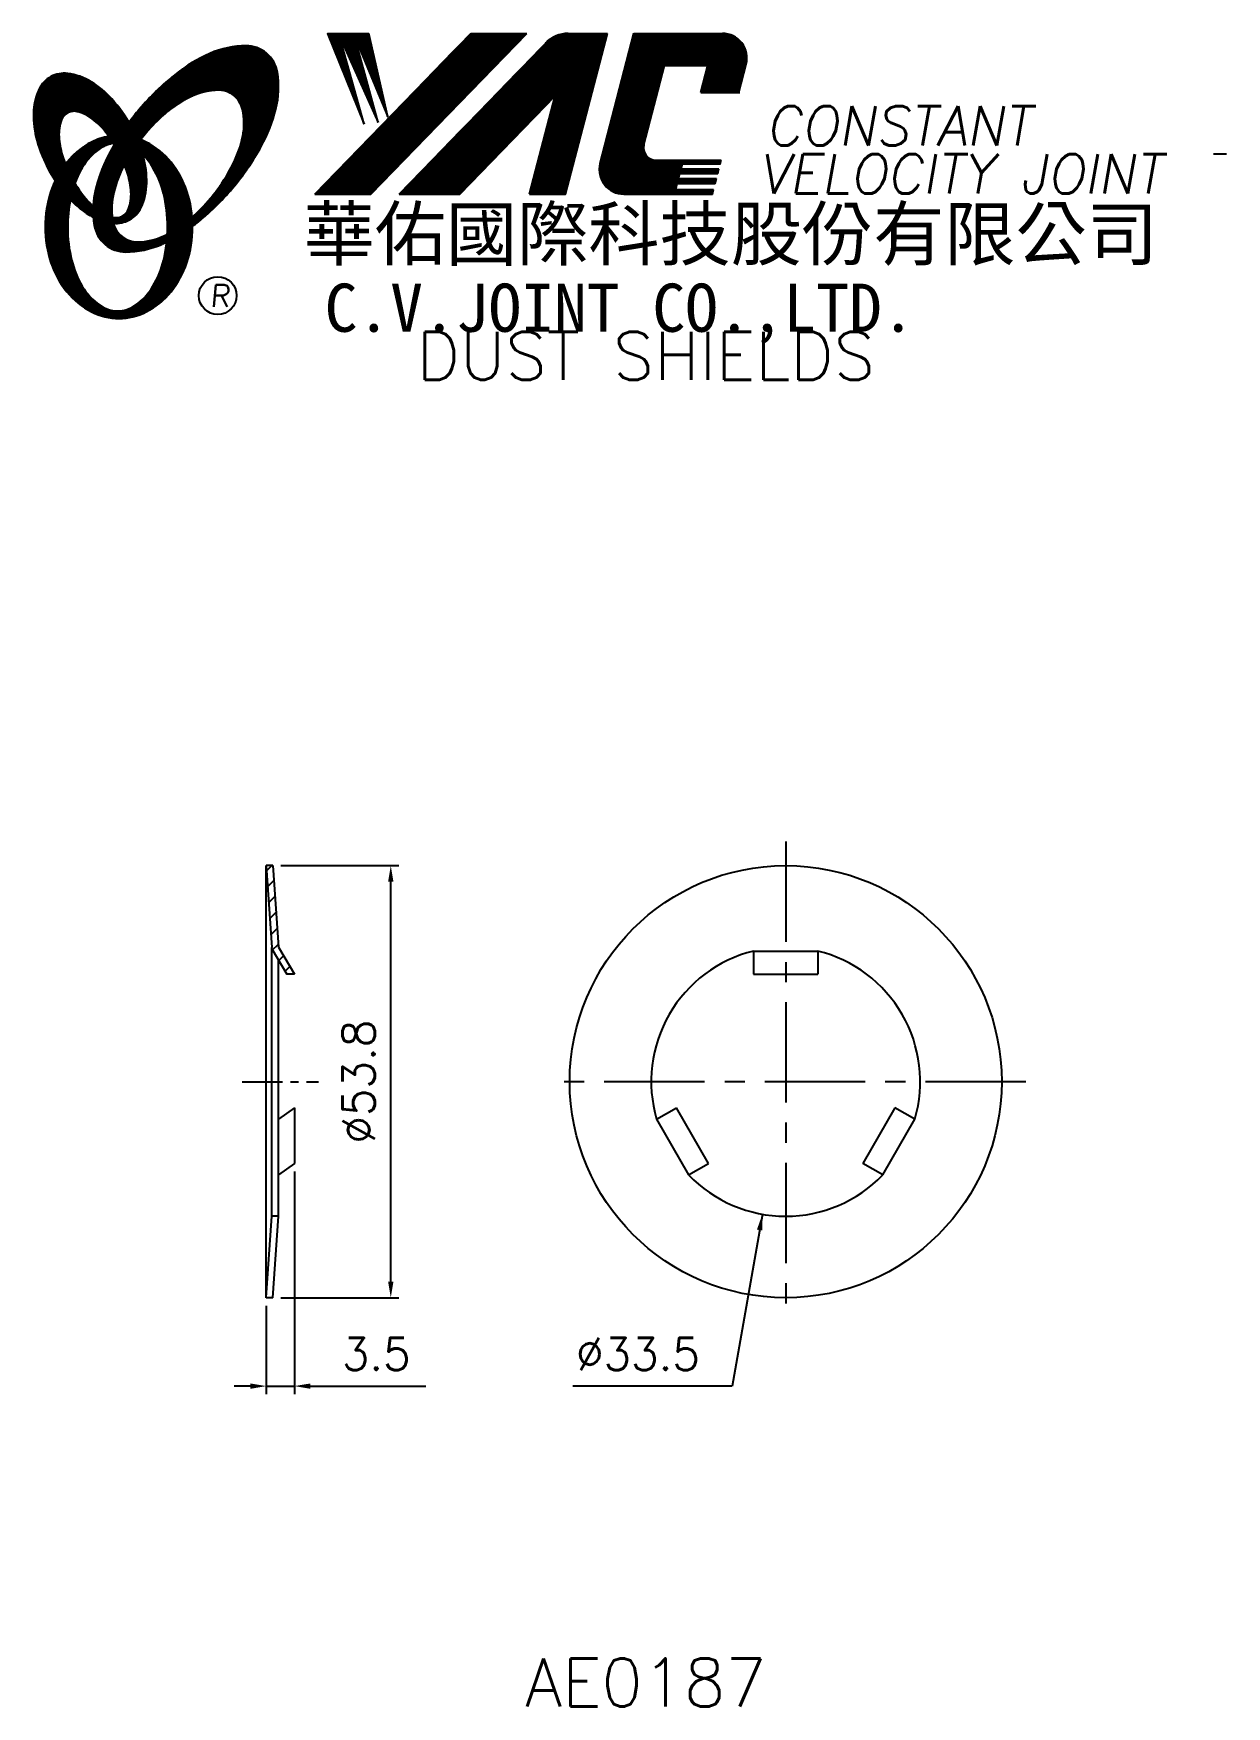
# Model space of a CAD drawing. Extents: x 610 to 758, y 316 to 524.
import ezdxf
from ezdxf.enums import TextEntityAlignment as Align

# ---------------------------------------------------------------- set-up
doc = ezdxf.new("R2010")
doc.units = 0
doc.header["$LTSCALE"] = 10
doc.header["$MEASUREMENT"] = 0
doc.linetypes.add('CENTER', pattern=[2, 1.25, -0.25, 0.25, -0.25])
doc.layers.get('0').update_dxf_attribs({"linetype": 'CONTINUOUS'})
doc.layers.get('DEFPOINTS').update_dxf_attribs({"linetype": 'CONTINUOUS'})
doc.layers.add('4', color=7, linetype='CONTINUOUS')
doc.styles.add('CHINA', font='KAIU.TTF')
doc.styles.add('ITALICC', font='simplex.shx')
doc.dimstyles.get("Standard").update_dxf_attribs({"dimtxt": 4, "dimasz": 2, "dimexe": 1, "dimexo": 1, "dimgap": 2, "dimtad": 1, "dimdec": 4, "dimzin": 10, "dimtxsty": 'ITALICC', "dimcen": -2, "dimclrd": 5, "dimclre": 5, "dimclrt": 18, "dimazin": 3, "dimtfac": 1, "dimtdec": 4, "dimtmove": 0, "dimatfit": 3, "dimtolj": 1, "dimtzin": 10})
doc.dimstyles.new('STANDARD$0', dxfattribs={"dimtxt": 4, "dimasz": 2, "dimexe": 1, "dimexo": 1, "dimgap": 2, "dimtad": 1, "dimdec": 4, "dimzin": 10, "dimtxsty": 'ITALICC', "dimcen": 2, "dimclrd": 5, "dimclre": 5, "dimclrt": 18, "dimaunit": 1, "dimazin": 3, "dimtp": 0.1, "dimtfac": 0.7, "dimtdec": 4, "dimtmove": 0, "dimatfit": 3, "dimtolj": 1, "dimtzin": 10})
pattern_1 = [(45, (679.444412, 280.19381), (-0.00727476112, 0.00727476112), [])]
pattern_2 = [(45, (510.853867, 316.498219), (-0.00883883476, 0.00883883476), [])]

# ---------------------------------------------------------------- blocks, each defined once
blk = doc.blocks.new('*D3')
at = {"color": 5, "linetype": 'BYBLOCK'}
for p, q in [((642.39, 382.27), (642.39, 354.54)), ((638.89, 365.54), (638.89, 354.54)), ((636.89, 355.54), (634.89, 355.54)), ((638.89, 355.54), (642.39, 355.54)), ((644.39, 355.54), (658.77, 355.54))]:
    blk.add_line(p, q, dxfattribs=at)
for points in [[(636.89, 355.87), (636.89, 355.2), (638.89, 355.54)], [(644.39, 355.87), (644.39, 355.2), (642.39, 355.54)]]:
    blk.add_solid(points, dxfattribs=at)
at = {"layer": 'DEFPOINTS', "color": 0, "linetype": 'BYBLOCK'}
for p in [(642.39, 383.27), (638.89, 366.54), (642.39, 355.54)]:
    blk.add_point(p, dxfattribs=at)
at = {"color": 18, "linetype": 'BYBLOCK', "insert": (652.58, 359.54), "char_height": 4, "attachment_point": 5, "style": 'ITALICC'}
blk.add_mtext('\\A1;3.5', dxfattribs=at)
blk = doc.blocks.new('*D4')
at = {"color": 5, "linetype": 'BYBLOCK'}
for p, q in [((640.69, 420.34), (655.39, 420.34)), ((654.39, 368.54), (654.39, 418.34)), ((640.69, 366.54), (655.39, 366.54))]:
    blk.add_line(p, q, dxfattribs=at)
for points in [[(654.06, 418.34), (654.72, 418.34), (654.39, 420.34)], [(654.06, 368.54), (654.72, 368.54), (654.39, 366.54)]]:
    blk.add_solid(points, dxfattribs=at)
at = {"layer": 'DEFPOINTS', "color": 0, "linetype": 'BYBLOCK'}
for p in [(639.69, 420.34), (654.39, 420.34), (639.69, 366.54)]:
    blk.add_point(p, dxfattribs=at)
at = {"color": 18, "linetype": 'BYBLOCK', "insert": (650.39, 393.44), "char_height": 4, "attachment_point": 5, "rotation": 90, "style": 'ITALICC'}
blk.add_mtext('\\A1;∅53.8', dxfattribs=at)

msp = doc.modelspace()

# ---------------------------------------------------------------- hatches: boundary and pattern name
at = {"layer": '4', "linetype": 'CONTINUOUS'}
h = msp.add_hatch(dxfattribs=at)
h.set_pattern_fill('ANSI31', color=5, scale=0.1, style=0)
h.set_pattern_definition(pattern_2)
h.paths.add_polyline_path([(671.31257, 523.9292), (664.35527, 523.9292), (644.93866, 503.92544), (651.89597, 503.92544)])
h.paths.add_polyline_path([(674.85946, 516.16363), (671.67909, 503.92544), (676.16007, 503.92544), (681.35851, 523.9292), (676.46178, 523.9292, 0.202785967), (673.72771, 522.77279), (655.43358, 503.92544), (662.98049, 503.92544)])
h.paths.add_polyline_path([(688.48657, 519.93078), (693.88029, 519.93078), (693.01127, 516.58677), (697.72809, 516.58677), (698.64481, 520.11433, 0.490800957), (695.69461, 523.9292), (684.66029, 523.9292), (680.45324, 507.74031, 0.490800957), (683.40344, 503.92544), (694.43776, 503.92544), (694.5922, 504.51975), (689.87538, 504.51975), (690.06875, 505.26384), (694.78557, 505.26384), (694.94413, 505.87398), (690.22731, 505.87398), (690.38855, 506.49445), (695.10537, 506.49445), (695.26155, 507.09544), (690.54473, 507.09544), (690.70153, 507.69881), (695.41835, 507.69881), (695.53509, 508.14801), (687.39534, 508.14801, -0.490800957), (685.92024, 510.05544)])
h = msp.add_hatch(dxfattribs=at)
h.set_pattern_fill('ANSI31', color=1, scale=0.1, style=0)
h.set_pattern_definition(pattern_2)
h.paths.add_polyline_path([(651.67064, 523.9292), (646.49331, 523.9292), (651.06407, 512.62546), (647.99814, 523.58345), (652.83287, 512.86112), (649.88486, 523.58345), (654.01208, 513.56809)])
h = msp.add_hatch(dxfattribs=at)
h.set_pattern_fill('ANSI31', color=5, scale=0.082305, style=0)
h.set_pattern_definition([(45, (510.853867, 316.498219), (-0.00727476112, 0.00727476112), [])])
h.paths.add_polyline_path([(632.88934, 516.86672, -0.172879177), (634.83081, 516.20816, -0.172879177), (635.91811, 514.47011, -0.104527385), (635.94588, 511.14191, -0.065680101), (634.77635, 507.73996, -0.051823203), (632.33594, 503.89757, -0.044272532), (629.66096, 501.07124, -0.020203161), (629.71455, 499.93332, 0.006517006), (630.1191, 500.24539, 0.049863361), (634.67252, 504.65845, 0.049863361), (638.26216, 509.88562, 0.063682799), (640.0832, 514.51297, 0.103597411), (640.2725, 519.09694, 0.177892575), (638.92389, 521.46721, 0.177892575), (636.3615, 522.40054, 0.103597411), (631.8737, 521.4475, 0.063682799), (627.61596, 518.87842, 0.049863361), (623.06254, 514.46536, 0.016070017), (621.79184, 512.85905, -0.007061632), (622.03912, 512.42202, -0.031648676), (622.99171, 510.38544, -0.008069351), (623.42361, 510.94975, -0.051823203), (626.60199, 514.20821, -0.065680101), (629.64392, 516.12856, -0.104527385)])
h.paths.add_polyline_path([(619.81367, 503.70541, -0.065680101), (620.9832, 507.10736, -0.006063428), (621.22714, 507.58238, 0.027613469), (620.5003, 509.17045, 0.017011252), (619.96688, 510.10542, 0.007829282), (619.4729, 509.23819, 0.063682799), (617.65186, 504.61085, 0.103597411), (617.46256, 500.02688, 0.177892575), (618.81116, 497.6566, 0.177892575), (621.37356, 496.72327, 0.103597411), (625.86135, 497.67632, 0.008811776), (626.48832, 497.9664, 0.013922709), (626.56565, 498.9362, -0.009086703), (626.11563, 498.71876, -0.104527385), (622.87021, 497.9806, -0.172879177), (620.92874, 498.63916, -0.172879177), (619.84144, 500.37721, -0.104527385)])
h = msp.add_hatch(dxfattribs=at)
h.set_pattern_fill('ANSI31', color=3, scale=0.082305, style=0)
h.set_pattern_definition(pattern_1)
h.paths.add_polyline_path([(617.09283, 517.91756, 0.106488277), (614.15095, 518.95613, 0.158297415), (612.06076, 518.56109, 0.158297415), (610.60142, 517.0134, 0.106488277), (609.89061, 513.97563, 0.071723199), (610.30866, 510.66268, 0.058080454), (611.85364, 506.84729, 0.058080454), (614.23469, 503.4895, 0.071723199), (616.79993, 501.35175, 0.020895977), (617.34011, 501.04976, -0.030777155), (617.32421, 502.42598, -0.042059526), (616.22785, 503.58874, -0.04691039), (614.60869, 506.06989, -0.04691039), (613.48041, 508.80937, -0.060581117), (613.0783, 511.07144, -0.10187153), (613.38993, 513.15964, -0.185892489), (614.17001, 514.05128, -0.185892489), (615.34666, 514.1894, -0.10187153), (617.24431, 513.26387, -0.060581117), (618.88114, 511.6516, -0.04691039), (620.5003, 509.17045, -0.04691039), (621.62858, 506.43096, -0.060581117), (622.03069, 504.16889, -0.10187153), (621.71906, 502.08069, -0.185892489), (620.93897, 501.18905, -0.185892489), (619.76233, 501.05093, -0.002013383), (619.72153, 501.06155, 0.021593804), (619.84144, 500.37721, 0.006477741), (619.85945, 500.30018, 0.14950097), (621.83201, 500.70822, 0.158297415), (623.29134, 502.25591, 0.106488277), (624.00215, 505.29367, 0.071723199), (623.5841, 508.60663, 0.058080454), (622.03912, 512.42202, 0.058080454), (619.65807, 515.77981, 0.071723199)])
h = msp.add_hatch(dxfattribs=at)
h.set_pattern_fill('ANSI31', color=1, scale=0.082305, style=0)
h.set_pattern_definition(pattern_1)
h.paths.add_polyline_path([(618.18646, 509.59411, -0.120168026), (619.87825, 510.2475, 0.016865385), (619.27849, 511.13024, 0.076648372), (617.12226, 510.41132, 0.104809576), (614.03781, 507.89822, 0.005838257), (613.87087, 507.68602, 0.028089978), (614.60869, 506.06989, 0.014237292), (615.05081, 505.28484, -0.045767751), (615.976, 507.22168, -0.106890197)])
h.paths.add_polyline_path([(614.15509, 499.83949, -0.048711043), (614.48519, 503.21983, -0.007865741), (614.23469, 503.4895, -0.037695478), (612.59881, 505.60826, 0.03042545), (612.07348, 504.30428, 0.080710289), (611.34805, 499.83949, 0.080710289), (612.07348, 495.3747, 0.089265679), (614.03781, 491.78076, 0.104809576), (617.12226, 489.26766, 0.11926607), (620.53146, 488.44272, 0.11926607), (623.94065, 489.26766, 0.104809576), (627.0251, 491.78076, 0.089265679), (628.98943, 495.3747, 0.080710289), (629.71486, 499.83949, 0.080710289), (628.98943, 504.30428, 0.089265679), (627.0251, 507.89822, 0.104809576), (623.94065, 510.41132, 0.025513357), (623.24741, 510.72407, 0.004818181), (622.99171, 510.38544, -0.023722145), (623.53292, 508.78869, -0.065307489), (624.7681, 507.22168, -0.073950765), (626.08056, 504.02395, -0.060532391), (626.58901, 499.83949, -0.060532391), (626.08056, 495.65503, -0.073950765), (624.7681, 492.4573, -0.106890197), (622.55764, 490.08487, -0.153118262), (620.37205, 489.3995, -0.153118262), (618.18646, 490.08487, -0.106890197), (615.976, 492.4573, -0.073950765), (614.66354, 495.65503, -0.060532391)])
h = msp.add_hatch(dxfattribs=at)
h.set_pattern_fill('ANSI31', color=5, scale=12, style=0)
h.set_pattern_definition([(45, (57.4873, -34.4582), (-1.0606602, 1.0606602), [])])
h.paths.add_polyline_path([(640.38878, 410.18511), (639.68878, 420.33511), (638.88878, 420.33511), (638.88878, 420.30756), (639.58878, 410.15756), (639.58878, 409.96447), (641.45706, 406.83511), (642.38878, 406.83511)])

# ---------------------------------------------------------------- linework, layer by layer
at = {"layer": '4', "color": 5, "linetype": 'CONTINUOUS'}
for p, q in [((644.93866, 503.92544), (664.35527, 523.9292)), ((651.89597, 503.92544), (671.31257, 523.9292)), ((664.35527, 523.9292), (671.31257, 523.9292)), ((676.16007, 503.92544), (681.35851, 523.9292)), ((676.46178, 523.9292), (681.35851, 523.9292)), ((680.45324, 507.74031), (684.66029, 523.9292)), ((684.66029, 523.9292), (695.69461, 523.9292)), ((655.43358, 503.92544), (673.72771, 522.77279)), ((685.92024, 510.05544), (688.48657, 519.93078)), ((688.48657, 519.93078), (693.88029, 519.93078)), ((693.01127, 516.58677), (693.88029, 519.93078)), ((697.72809, 516.58677), (698.64481, 520.11433)), ((693.01127, 516.58677), (697.87852, 516.58677)), ((662.98049, 503.92544), (674.85946, 516.16363)), ((671.67909, 503.92544), (674.85946, 516.16363)), ((758.47316, 508.90058), (756.8372, 508.90058)), ((687.39534, 508.14801), (695.53509, 508.14801)), ((690.22731, 505.87398), (690.38855, 506.49445)), ((690.38855, 506.49445), (695.10537, 506.49445)), ((690.54473, 507.09544), (690.70153, 507.69881)), ((690.54473, 507.09544), (695.26155, 507.09544)), ((690.70153, 507.69881), (695.41835, 507.69881)), ((695.10537, 506.49445), (695.26155, 507.09544)), ((695.41835, 507.69881), (695.53509, 508.14801)), ((689.87538, 504.51975), (690.06875, 505.26384)), ((689.87538, 504.51975), (694.5922, 504.51975)), ((690.06875, 505.26384), (694.78557, 505.26384)), ((690.22731, 505.87398), (694.94413, 505.87398)), ((694.43776, 503.92544), (694.5922, 504.51975)), ((694.78557, 505.26384), (694.94413, 505.87398)), ((644.93866, 503.92544), (651.89597, 503.92544)), ((655.43358, 503.92544), (662.98049, 503.92544)), ((671.67909, 503.92544), (676.16007, 503.92544)), ((683.40344, 503.92544), (694.43776, 503.92544))]:
    msp.add_line(p, q, dxfattribs=at)
at = {"layer": '4', "color": 1, "linetype": 'CONTINUOUS'}
for p, q in [((646.49331, 523.9292), (651.06407, 512.62546)), ((646.49331, 523.9292), (651.67064, 523.9292)), ((651.06407, 512.62546), (647.99814, 523.58345)), ((647.99814, 523.58345), (652.83287, 512.86112)), ((652.83287, 512.86112), (649.88486, 523.58345)), ((649.88486, 523.58345), (654.01208, 513.56809)), ((654.01208, 513.56809), (651.67064, 523.9292))]:
    msp.add_line(p, q, dxfattribs=at)
at = {"layer": '4', "color": 5, "linetype": 'CENTER'}
for p, q in [((703.57316, 423.33511), (703.57316, 363.53511)), ((733.47316, 393.43511), (673.67316, 393.43511))]:
    msp.add_line(p, q, dxfattribs=at)
at = {"layer": '4', "color": 7, "linetype": 'CONTINUOUS'}
for p, q in [((638.88878, 366.53511), (638.88878, 420.33511)), ((639.68878, 420.33511), (638.88878, 420.33511)), ((638.88878, 420.30756), (639.58878, 410.15756)), ((639.68878, 420.33511), (640.38878, 410.18511)), ((639.58878, 376.71266), (639.58878, 410.15756)), ((639.58878, 409.96447), (641.45706, 406.83511)), ((640.38878, 410.18511), (642.38878, 406.83511)), ((640.38878, 376.68511), (640.38878, 408.62447)), ((699.57316, 409.70049), (707.57316, 409.70049)), ((699.57316, 409.70049), (699.57316, 406.83511)), ((707.57316, 409.70049), (707.57316, 406.83511)), ((642.38878, 406.83511), (641.45706, 406.83511)), ((699.57316, 406.83511), (707.57316, 406.83511)), ((642.38878, 390.19921), (640.38878, 388.76652)), ((642.38878, 390.19921), (642.38878, 383.27101)), ((687.48693, 388.76652), (689.96842, 390.19921)), ((693.96842, 383.27101), (689.96842, 390.19921)), ((717.1779, 390.19921), (713.1779, 383.27101)), ((719.65939, 388.76652), (717.1779, 390.19921)), ((687.48693, 388.76652), (691.48693, 381.83832)), ((715.65939, 381.83832), (719.65939, 388.76652)), ((642.38878, 383.27101), (640.38878, 381.83832)), ((691.48693, 381.83832), (693.96842, 383.27101)), ((715.65939, 381.83832), (713.1779, 383.27101)), ((638.88878, 366.56266), (639.58878, 376.71266)), ((640.38878, 376.68511), (639.58688, 376.68511)), ((639.68878, 366.53511), (640.38878, 376.68511)), ((639.68878, 366.53511), (638.88878, 366.53511))]:
    msp.add_line(p, q, dxfattribs=at)
at = {"layer": '4', "color": 5, "linetype": 'CENTER', "ltscale": 0.4}
msp.add_line((635.88878, 393.43511), (645.38878, 393.43511), dxfattribs=at)
at = {"layer": '4', "color": 5, "linetype": 'CONTINUOUS'}
for points in [[(629.71455, 499.93332, 0.006517006), (630.1191, 500.24539, 0.049863361), (634.67252, 504.65845, 0.049863361), (638.26216, 509.88562, 0.063682799), (640.0832, 514.51297, 0.103597411), (640.2725, 519.09694, 0.177892575), (638.92389, 521.46721, 0.177892575), (636.3615, 522.40054, 0.103597411), (631.8737, 521.4475, 0.063682799), (627.61596, 518.87842, 0.049863361), (623.06254, 514.46536, 0.016070017), (621.79184, 512.85905)], [(629.66096, 501.07124, 0.044272532), (632.33594, 503.89757, 0.051823203), (634.77635, 507.73996, 0.065680101), (635.94588, 511.14191, 0.104527385), (635.91811, 514.47011, 0.172879177), (634.83081, 516.20816, 0.172879177), (632.88934, 516.86672, 0.104527385), (629.64392, 516.12856, 0.065680101), (626.60199, 514.20821, 0.051823203), (623.42361, 510.94975, 0.008069351), (622.99171, 510.38544)], [(619.96688, 510.10542, 0.007829282), (619.4729, 509.23819, 0.063682799), (617.65186, 504.61085, 0.103597411), (617.46256, 500.02688, 0.177892575), (618.81116, 497.6566, 0.177892575), (621.37356, 496.72327, 0.103597411), (625.86135, 497.67632, 0.008811776), (626.48832, 497.9664, 0.008811776)], [(621.22714, 507.58238, 0.006063428), (620.9832, 507.10736, 0.065680101), (619.81367, 503.70541, 0.104527385), (619.84144, 500.37721, 0.172879177), (620.92874, 498.63916, 0.172879177), (622.87021, 497.9806, 0.104527385), (626.11563, 498.71876, 0.009086703), (626.56565, 498.9362, 0.009086703)]]:
    msp.add_lwpolyline(points, format="xyb", dxfattribs=at)
at = {"layer": '4', "color": 3, "linetype": 'CONTINUOUS'}
for points in [[(619.85945, 500.30018, 0.14950097), (621.83201, 500.70822, 0.158297415), (623.29134, 502.25591, 0.106488277), (624.00215, 505.29367, 0.071723199), (623.5841, 508.60663, 0.058080454), (622.03912, 512.42202, 0.058080454), (619.65807, 515.77981, 0.071723199), (617.09283, 517.91756, 0.106488277), (614.15095, 518.95613, 0.158297415), (612.06076, 518.56109, 0.158297415), (610.60142, 517.0134, 0.106488277), (609.89061, 513.97563, 0.071723199), (610.30866, 510.66268, 0.058080454), (611.85364, 506.84729, 0.058080454), (614.23469, 503.4895, 0.071723199), (616.79993, 501.35175, 0.020895977), (617.34011, 501.04976, 0.020895977)], [(619.72153, 501.06155, 0.002013383), (619.76233, 501.05093, 0.185892489), (620.93897, 501.18905, 0.185892489), (621.71906, 502.08069, 0.10187153), (622.03069, 504.16889, 0.060581117), (621.62858, 506.43096, 0.04691039), (620.5003, 509.17045, 0.04691039), (618.88114, 511.6516, 0.060581117), (617.24431, 513.26387, 0.10187153), (615.34666, 514.1894, 0.185892489), (614.17001, 514.05128, 0.185892489), (613.38993, 513.15964, 0.10187153), (613.0783, 511.07144, 0.060581117), (613.48041, 508.80937, 0.04691039), (614.60869, 506.06989, 0.04691039), (616.22785, 503.58874, 0.042059526), (617.32421, 502.42598, 0.042059526)]]:
    msp.add_lwpolyline(points, format="xyb", dxfattribs=at)
at = {"layer": '4', "color": 1, "linetype": 'CONTINUOUS'}
for points in [[(612.59881, 505.60826, 0.03042545), (612.07348, 504.30428, 0.080710289), (611.34805, 499.83949, 0.080710289), (612.07348, 495.3747, 0.089265679), (614.03781, 491.78076, 0.104809576), (617.12226, 489.26766, 0.11926607), (620.53146, 488.44272, 0.11926607), (623.94065, 489.26766, 0.104809576), (627.0251, 491.78076, 0.089265679), (628.98943, 495.3747, 0.080710289), (629.71486, 499.83949, 0.080710289), (628.98943, 504.30428, 0.089265679), (627.0251, 507.89822, 0.104809576), (623.94065, 510.41132, 0.025513357), (623.24741, 510.72407, 0.025513357)], [(619.27849, 511.13024, 0.076648372), (617.12226, 510.41132, 0.104809576), (614.03781, 507.89822, 0.005838257), (613.87087, 507.68602, 0.005838257)], [(614.48519, 503.21983, 0.048711043), (614.15509, 499.83949, 0.060532391), (614.66354, 495.65503, 0.073950765), (615.976, 492.4573, 0.106890197), (618.18646, 490.08487, 0.153118262), (620.37205, 489.3995, 0.153118262), (622.55764, 490.08487, 0.106890197), (624.7681, 492.4573, 0.073950765), (626.08056, 495.65503, 0.060532391), (626.58901, 499.83949, 0.060532391), (626.08056, 504.02395, 0.073950765), (624.7681, 507.22168, 0.065307489), (623.53292, 508.78869)], [(619.87825, 510.2475, 0.120168026), (618.18646, 509.59411, 0.106890197), (615.976, 507.22168, 0.045767751), (615.05081, 505.28484, 0.045767751)]]:
    msp.add_lwpolyline(points, format="xyb", dxfattribs=at)
at = {"layer": '4', "color": 5, "linetype": 'CONTINUOUS'}
msp.add_circle((632.8357, 491.29377), 2.35282, dxfattribs=at)
at = {"layer": '4', "color": 7, "linetype": 'CONTINUOUS'}
msp.add_circle((703.57316, 393.43511), 26.9, dxfattribs=at)
at = {"layer": '4', "color": 5, "linetype": 'CONTINUOUS'}
for centre, radius, start, end in [((676.46178, 520.11896), 3.81024, 90, 135.8533387), ((695.69461, 520.88101), 3.04819, 345.4326059, 90), ((687.39534, 509.6721), 1.5241, 165.4326059, 270), ((683.40344, 506.97364), 3.04819, 165.4326059, 270)]:
    msp.add_arc(centre, radius, start, end, dxfattribs=at)
at = {"layer": '4', "color": 7, "linetype": 'CONTINUOUS'}
for start, end in [(103.8160785, 196.1839215), (343.8160785, 76.1839215), (223.8160785, 316.1839215)]:
    msp.add_arc((703.57316, 393.43511), 16.75, start, end, dxfattribs=at)

# ---------------------------------------------------------------- texts
at = {"layer": '4', "color": 5, "linetype": 'CONTINUOUS', "style": 'ITALICC'}
for s, height, oblique, p in [('CONSTANT', 4.9, 10, (701.08747, 509.99591)), ('VELOCITY JOINT', 4.9, 10, (700.20924, 504.00053)), ('R', 2.75625, 5, (631.87701, 489.88417))]:
    msp.add_text(s, height=height, dxfattribs=dict(at, oblique=oblique)).set_placement(p)
at = {"layer": '4', "color": 7, "linetype": 'CONTINUOUS', "style": 'CHINA'}
for s, height, p in [('華佑國際科技股份有限公司', 6.5, (643.5253, 495.73559)), ('C.V.JOINT CO.,LTD.', 6, (646.15394, 486.78938))]:
    msp.add_text(s, height=height, dxfattribs=at).set_placement(p)
at = {"layer": '4', "color": 18, "linetype": 'CONTINUOUS', "style": 'ITALICC'}
for s, p in [('DUST SHIELDS', (686.15666, 480.79656)), ('AE0187', (686.15666, 315.64916))]:
    msp.add_text(s, height=6, dxfattribs=at).set_placement(p, align=Align.CENTER)
at = {"layer": '4', "color": 18, "linetype": 'CONTINUOUS', "insert": (692.89041, 359.53516), "char_height": 4, "attachment_point": 6, "style": 'ITALICC'}
msp.add_mtext('\\A1;%%C33.5', dxfattribs=at)

# ---------------------------------------------------------------- dimensions: what is measured, and where the dimension line sits
at = {"layer": '4', "color": 7, "linetype": 'CONTINUOUS'}
dim = msp.add_linear_dim(base=(654.38875, 420.33511), p1=(639.68878, 366.53511), p2=(639.68878, 420.33511), angle=90, text='%%C53.8', dimstyle='STANDARD$0', dxfattribs=at)
dim.commit()
dim.dimension.update_dxf_attribs({"geometry": '*D4', "text_midpoint": (650.38875, 393.43511)})
dim = msp.add_linear_dim(base=(642.38878, 355.5351), p1=(638.88878, 366.53511), p2=(642.38878, 383.27101), text='3.5', dimstyle='STANDARD$0', dxfattribs=at)
dim.commit()
dim.dimension.update_dxf_attribs({"geometry": '*D3', "text_midpoint": (652.57926, 359.5351)})

# ---------------------------------------------------------------- leaders
at = {"layer": '4', "color": 5, "linetype": 'CONTINUOUS', "annotation_type": 0, "has_hookline": 1, "hookline_direction": 1, "text_width": 15.80952}
msp.add_leader([(700.66457, 376.93958), (696.89041, 355.53516), (694.89041, 355.53516)], dimstyle='STANDARD', dxfattribs=at)

doc.saveas('drawing.dxf')
